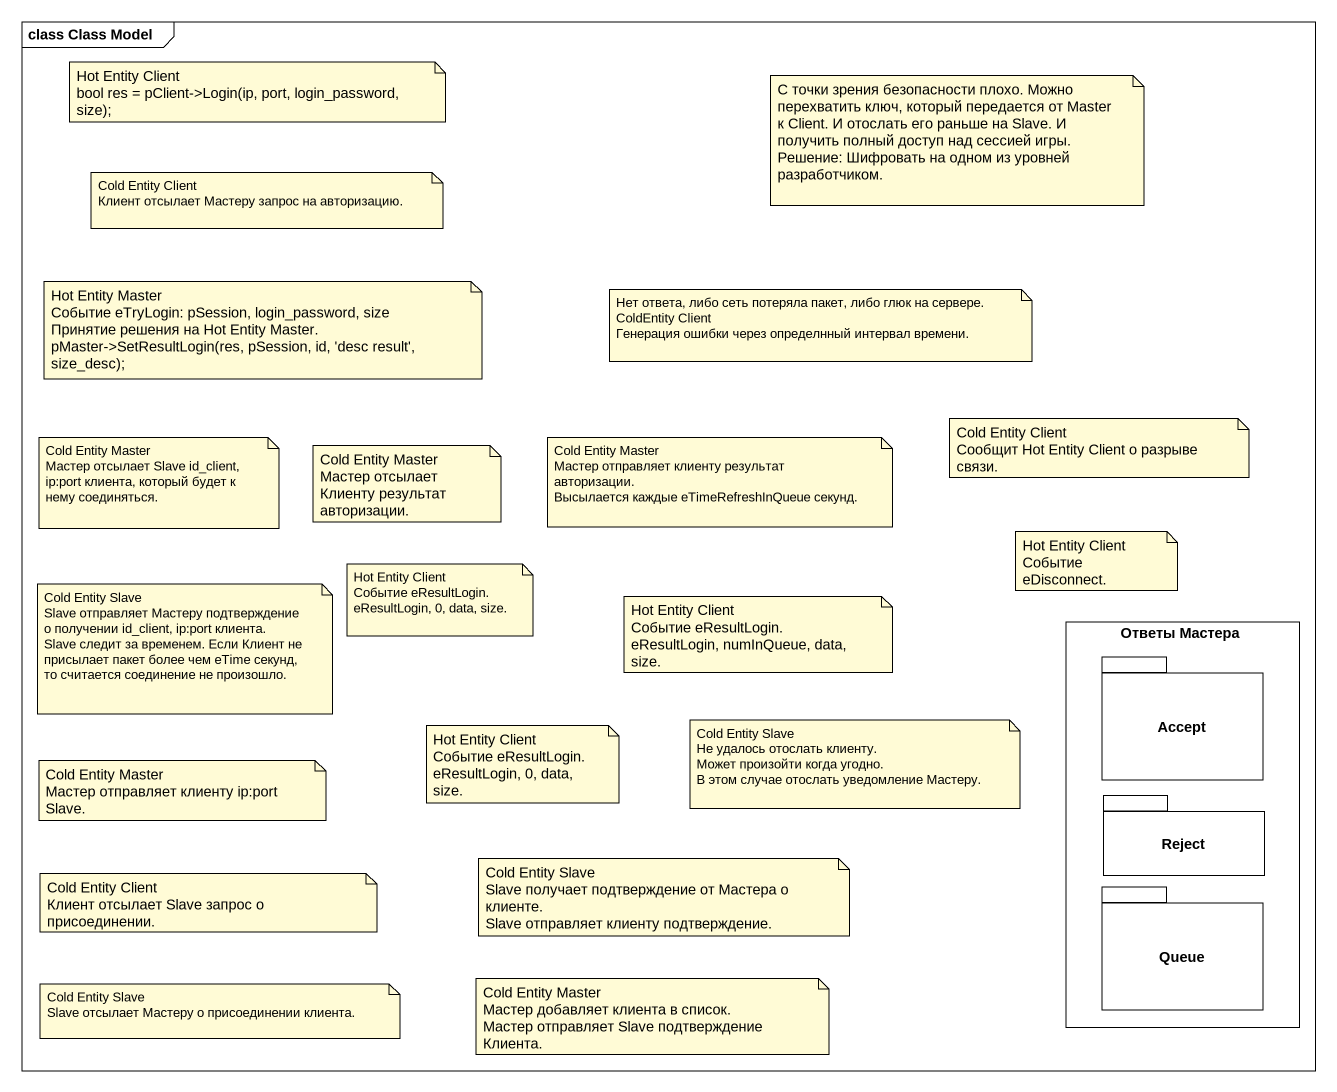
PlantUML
@startuml
mainframe class Class Model
rectangle "Ответы Мастера" as Ответы_Мастера {
  package Accept {
  }
  package Reject {
  }
  package "Queue" as Queue_ {
  }
}
note as N1
  Hot Entity Client
  bool res = pClient->Login(ip, port, login_password, size);
end note
note as N2
  C точки зрения безопасности плохо. Можно перехватить ключ, который передается от Master к Client. И отослать его раньше на Slave. И получить полный доступ над сессией игры.
  Решение: Шифровать на одном из уровней разработчиком.
end note
note as N3
  Cold Entity Client
  Клиент отсылает Мастеру запрос на авторизацию.
end note
note as N4
  Hot Entity Master
  Событие eTryLogin: pSession, login_password, size
  Принятие решения на Hot Entity Master.
  pMaster->SetResultLogin(res, pSession, id, 'desc result', size_desc);
end note
note as N5
  Нет ответа, либо сеть потеряла пакет, либо глюк на сервере.
  ColdEntity Client
  Генерация ошибки через определнный интервал времени.
end note
note as N6
  Cold Entity Master
  Мастер отсылает Slave id_client, ip:port клиента, который будет к нему соединяться.
end note
note as N7
  Cold Entity Master
  Мастер отсылает Клиенту результат авторизации.
end note
note as N8
  Cold Entity Master
  Мастер отправляет клиенту результат авторизации.
  Высылается каждые eTimeRefreshInQueue секунд.
end note
note as N9
  Cold Entity Client
  Сообщит Hot Entity Client о разрыве связи.
end note
note as N10
  Hot Entity Client
  Событие eResultLogin.
  eResultLogin, 0, data, size.
end note
note as N11
  Hot Entity Client
  Событие eDisconnect.
end note
note as N12
  Cold Entity Slave
  Slave отправляет Мастеру подтверждение о получении id_client, ip:port клиента.
  Slave следит за временем. Если Клиент не присылает пакет более чем eTime секунд, то считается соединение не произошло.
end note
note as N13
  Hot Entity Client
  Событие eResultLogin.
  eResultLogin, numInQueue, data, size.
end note
note as N14
  Hot Entity Client
  Событие eResultLogin.
  eResultLogin, 0, data, size.
end note
note as N15
  Cold Entity Slave
  Не удалось отослать клиенту.
  Может произойти когда угодно.
  В этом случае отослать уведомление Мастеру.
end note
note as N16
  Cold Entity Master
  Мастер отправляет клиенту ip:port Slave.
end note
note as N17
  Cold Entity Slave
  Slave получает подтверждение от Мастера о клиенте.
  Slave отправляет клиенту подтверждение.
end note
note as N18
  Cold Entity Client
  Клиент отсылает Slave запрос о присоединении.
end note
note as N19
  Cold Entity Slave
  Slave отсылает Мастеру о присоединении клиента.
end note
note as N20
  Cold Entity Master
  Мастер добавляет клиента в список.
  Мастер отправляет Slave подтверждение Клиента.
end note
@enduml
